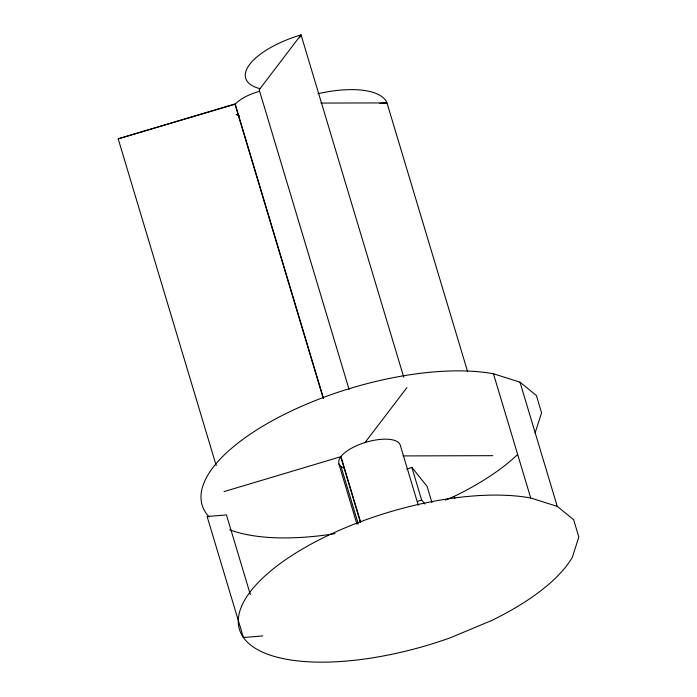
<?xml version="1.0" encoding="UTF-8"?>
<svg xmlns="http://www.w3.org/2000/svg" width="697" height="697" viewBox="0 0 697 697"><rect width="100%" height="100%" fill="white"/><g stroke="black" fill="none" stroke-linecap="round" stroke-linejoin="round"><path stroke-width="1.05" d="M535.096 432.994L541.552 412.824L536.394 395.487L519.988 382.165L493.45 373.766A176.568 69.273 -16.7 0 0 283.513 414.811A176.568 69.273 -16.7 0 0 209.222 517.035M299.553 37.751L301.043 34.85L403.755 377.225M365.028 442.551L406.882 387.628M445.383 500.054L454.244 496.351A176.568 69.273 -16.7 0 0 517.479 454.618M406.752 469.229L411.84 467.347L427.078 486.393L431.966 502.676M417.538 501.413L421.607 499.915L424.917 504.053M216.218 465.596L118.185 138.834L234.898 103.958L323.251 398.457M224.016 491.612L340.737 456.735A32.114 12.598 -16.7 0 1 373.113 440.478A32.114 12.598 -16.7 0 1 400.156 444.791L418.252 505.125M118.185 138.834L235.246 104.193A29.562 11.596 -16.7 0 1 258.814 91.525M262.752 635.925L243.427 637.528L207.122 516.512L226.447 514.917L250.345 594.558M379.429 103.487L386.992 102.895L467.539 371.379M320.977 103.078L386.992 102.895A76.844 30.145 -16.7 0 0 317.928 93.712M403.005 455.916L492.831 455.672M260.112 88.563L258.09 88.144A65.474 25.693 -16.7 0 1 250.319 63.566A65.474 25.693 -16.7 0 1 301.043 34.85L259.188 89.774L349.11 389.475M530.722 497.998L557.26 506.388L573.666 519.709L578.815 537.047L572.368 557.217A176.568 69.273 -16.7 0 1 491.507 620.574L450.192 637.842A176.568 69.273 -16.7 0 1 244.725 600.021A176.568 69.273 -16.7 0 1 530.722 497.998L493.45 373.766M360.393 522.271L340.737 456.735L338.751 460.534L338.873 463.914L341.068 466.642L344.388 468.157M519.988 382.165L557.26 506.388M454.244 496.351L454.862 498.425M411.84 467.347L421.607 499.915M235.246 104.193L323.478 398.266M340.99 456.666L360.706 522.358M341.068 466.642L358.241 523.856M338.873 463.914L356.969 524.249M335.03 533.658A176.568 69.273 -16.7 0 1 229.696 529.755M239.376 115.754A32.114 12.598 -16.7 0 1 236.117 114.439"/></g></svg>
